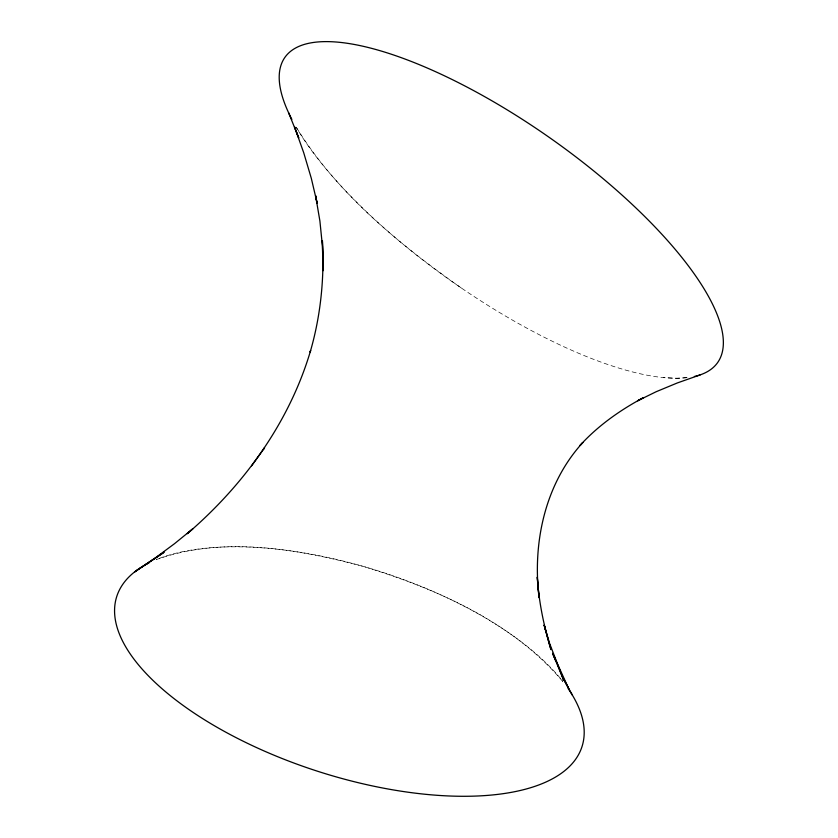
<?xml version="1.0" encoding="UTF-8"?>
<svg xmlns="http://www.w3.org/2000/svg" width="838" height="838" viewBox="0 0 838 838"><rect width="100%" height="100%" fill="white"/><g stroke="black" fill="none" stroke-linecap="round" stroke-linejoin="round"><path stroke-width="0.63" stroke-dasharray="4.19 3.14" d="M686.888 377.561L676.957 378.252L663.214 377.54M461.35 288.021C398.521 243.774 337.065 193.358 296.275 127.24M562.686 681.378C511.903 621.618 436.818 588.957 363.388 566.436C296.631 548.827 223.118 535.817 156.224 559.606A244.434 104.645 17.9 0 1 369.862 568.332A244.434 104.645 17.9 0 1 562.811 681.367M687.013 377.697A264.745 86.943 35.2 0 1 480.394 300.622A264.745 86.943 35.2 0 1 296.181 127.208"/><path stroke-width="1.26" d="M323.08 269.438L322.389 240.548C324.526 278.101 320.703 315.999 310.154 352.138L310.626 350.514C289.393 422.446 243.764 485.181 187.262 533.712L192.834 528.768L174.524 543.684L155.093 558.077L134.572 571.945L164.101 552.273L144.681 565.189M263.436 449.419L264.557 447.806L251.599 465.823M637.781 400.69L643.05 397.872C619.785 410.358 597.944 425.809 580.085 445.376L582.871 442.485C544.899 483.945 532.434 542.919 539.064 597.63L537.273 577.173C538.824 601.789 543.852 626.049 550.954 649.639L544.187 625.2L549.498 643.102L563.649 680.152L552.661 653.368L568.793 688.857L563.073 678.235L572.385 695.152M637.865 400.69L656.164 391.723L677.314 382.956L700.17 374.9M552.661 653.368L555.982 661.433M288.555 112.627L298.768 137.945L294.484 126.81L303.723 152.757L311.296 178.264L317.183 203.341L315.57 195.547L319.906 221.033L322.421 246.068L323.08 269.396M544.187 625.2L545.706 630.742M323.018 265.897L323.112 270.695M291.875 119.394A264.745 86.943 35.2 0 1 521.529 118.828A264.745 86.943 35.2 0 1 694.377 376.492M568.216 688.689A244.434 104.645 17.9 0 1 328.486 774.637A244.434 104.645 17.9 0 1 149.112 562.832"/></g></svg>
